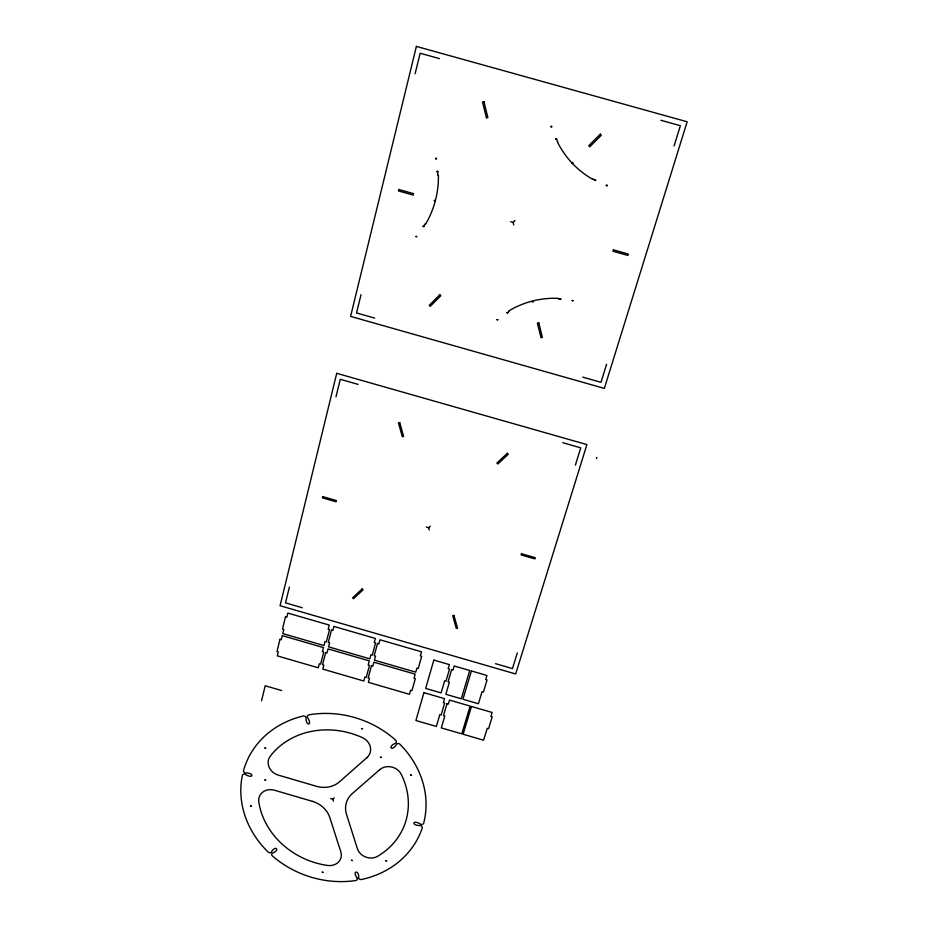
<?xml version="1.0" encoding="UTF-8"?>
<svg xmlns="http://www.w3.org/2000/svg" width="928" height="928" viewBox="0 0 928 928"><rect width="100%" height="100%" fill="white"/><g stroke="black" fill="none" stroke-linecap="round" stroke-linejoin="round"><path stroke-width="1.39" d="M261.534 700.779L265.211 685.769L281.683 690.56M289.385 587.064L285.511 602.875L302.354 607.759M335.982 396.848L340.286 379.285L358.127 384.378M361.015 294.663L356.538 312.956L374.668 318.095M415.141 73.706L420.152 53.232L439.454 58.615M517.29 652.976L512.465 668.578L495.494 663.671M575.383 465.16L580.742 447.83L562.751 442.702M606.587 364.24L601.008 382.313L582.714 377.116M674.111 145.94L680.363 125.709L660.887 120.28M596.437 458.641L596.843 457.365M425.326 223.602L423.597 226.455M513.752 224.947L513.126 222.407L514.97 220.562M426.335 527.058L428.62 527.719L430.29 526.164M330.681 798.59L332.804 799.217L334.3 797.894M507.314 312.701L509.008 311.669M558.517 299.094L560.524 299.199M510.655 221.711L513.126 222.407M595.266 180.31L592.296 178.675M557.821 142.112L556.29 138.968M332.804 799.217L333.419 801.154M357.35 878.306C351.352 870.673 359.461 869.432 358.66 878.027A2.181 1.879 17.9 0 0 361.386 879.512A93.914 82.662 20.3 0 0 422.194 828.147A2.216 1.949 15.5 0 0 420.639 825.595C410.733 825.839 412.542 818.786 420.999 824.4A2.216 1.96 15.5 0 0 423.702 823.09A93.809 82.569 20.3 0 0 399.945 744.256A2.262 2.018 17.7 0 0 396.732 744.059C392.382 751.97 386.686 746.994 395.711 743.096A2.262 2.03 18 0 0 395.618 740.15A93.809 82.58 20.3 0 0 308.92 714.838A2.25 2.018 23.4 0 0 307.365 717.298C313.142 725.394 305.741 726.856 306.008 717.576A2.25 2.018 23.7 0 0 303.178 716.022A93.914 82.662 20.3 0 0 243.588 770.333A2.216 1.937 25 0 0 245.224 772.908C255.339 772.862 253.042 779.659 244.922 774.126A2.216 1.937 24.9 0 0 242.336 775.448A93.914 82.662 20.3 0 0 268.192 852.09A2.169 1.879 22.2 0 0 271.254 852.31C275.071 844.584 280.998 850.036 272.252 853.226A2.169 1.879 21.9 0 0 272.426 855.976A93.914 82.662 20.3 0 0 355.807 880.521A2.169 1.879 18.1 0 0 357.338 878.259M428.62 527.719L429.246 529.934M437.61 171.692L437.726 175.172M592.134 178.953A94.958 89.912 -69.2 0 1 557.542 142.274M438.422 175.172A89.714 83.648 81.8 0 1 425.732 223.88M508.602 311.054A85.132 81.478 -3.8 0 1 558.552 298.352M410.547 775.077L411.522 775.193L410.547 775.042M415.837 236.501L416.939 236.605L415.837 236.466M423.04 226.42L424.154 226.478L423.04 226.42M434.269 200.483L435.394 200.541L434.269 200.483M435.65 158.665C437.204 160.521 436.531 156.577 435.65 158.665M437.042 171.668C438.503 173.548 438.039 169.627 437.053 171.622M496.944 319.696L498.046 319.766L496.944 319.661M506.769 312.666L507.871 312.736L506.769 312.632M532.162 301.67L533.275 301.728L532.162 301.623M550.872 126.672C552.404 128.574 551.87 124.526 550.872 126.672M555.71 138.933L556.87 139.038L555.733 138.852M559.967 299.164L561.08 299.268L559.978 299.083M571.892 163.061C573.4 164.94 572.912 160.938 571.892 163.061M572.182 300.637L573.307 300.707L572.182 300.602M250.49 806.014L251.43 806.223L250.49 806.014M594.686 180.287L595.834 180.392L594.697 180.206M264.921 748.061L265.872 748.27L264.932 748.003M606.286 185.53C607.852 187.352 607.225 183.477 606.286 185.484M322.271 872.227L323.199 872.413L322.271 872.169M351.515 860.326L352.466 860.511L351.526 860.268M361.572 728.608L362.546 728.793L361.584 728.573M264.932 779.961L265.872 780.158L264.944 779.903M380.48 757.236L381.454 757.41L380.48 757.202M385.677 860.674L386.616 860.859L385.677 860.674M336.725 373.311L280.07 605.729L515.666 673.96L586.902 444.593L336.725 373.311M416.394 46.4L350.598 316.39L604.348 388.403L687.161 121.777L416.394 46.4M279.978 639.311L276.985 651.479L278.296 651.85L277.298 655.887L318.246 667.789L319.29 663.764L320.601 664.146L323.733 652.013L322.41 651.63L323.466 647.57L282.286 635.622L281.288 639.694L279.978 639.311M285.499 616.818L282.483 629.126L283.794 629.509L282.796 633.592L323.988 645.54L325.032 641.468L326.354 641.851L329.533 629.578L328.199 629.196L329.254 625.078L287.842 613.083L286.833 617.201L285.499 616.818M322.735 496.631L322.434 497.86L336.11 501.793L336.423 500.563L322.735 496.631M398.843 189.509L398.483 190.936L413.25 195.089L413.61 193.662L398.843 189.509M325.67 652.581L322.526 664.703L323.849 665.086L322.805 669.111L363.822 681.024L364.901 677.011L366.224 677.394L369.506 665.295L368.184 664.912L369.274 660.864L328.036 648.904L326.992 652.964L325.67 652.581M331.47 630.135L328.303 642.408L329.626 642.791L328.57 646.862L369.831 658.834L370.933 654.774L372.256 655.156L375.573 642.918L374.239 642.536L375.353 638.429L333.871 626.412L332.804 630.518L331.47 630.135M371.444 665.863L368.161 677.95L369.472 678.333L368.381 682.347L409.468 694.295L410.605 690.281L411.928 690.664L415.35 678.6L414.027 678.217L415.176 674.18L373.868 662.198L372.766 666.246L371.444 665.863M377.522 643.487L374.193 655.725L375.527 656.108L374.413 660.168L415.756 672.162L416.904 668.102L418.226 668.496L421.695 656.282L420.372 655.899L421.532 651.816L379.97 639.775L378.856 643.87L377.522 643.487M423.922 692.659L415.906 720.511L436.357 726.462L439.837 714.595L441.16 714.978L444.674 703.03L443.352 702.647L444.524 698.645L423.922 692.659M433.828 660.086L425.674 688.425L441.102 692.903L444.64 680.827L445.962 681.21L449.523 669.053L448.189 668.67L449.384 664.599L433.828 660.086M451.623 669.656L448.062 681.825L449.384 682.208L445.846 694.283L461.286 698.761L469.707 670.492L454.152 665.979L452.957 670.051L451.623 669.656M447.006 703.702L443.48 715.65L444.802 716.033L441.299 727.9L461.773 733.862L470.136 706.08L449.5 700.083L448.328 704.085L447.006 703.702M471.389 670.967L462.944 699.248L478.396 703.737L482.05 691.673L483.372 692.068L487.061 679.934L485.727 679.551L486.956 675.48L471.389 670.967M471.47 706.463L463.095 734.245L483.581 740.208L487.223 728.364L488.534 728.747L492.2 716.834L490.877 716.451L492.107 712.46L471.47 706.463M521.478 553.738L521.118 554.956L534.899 558.911L535.27 557.705L521.478 553.738M613.408 249.841L612.979 251.244L627.862 255.432L628.291 254.028L613.408 249.841M439.791 294.768L429.246 305.324L430.232 306.333L440.777 295.777L439.791 294.768M600.312 134.154L588.723 145.742L589.732 146.821L601.321 135.233L600.312 134.154M362.164 588.897L352.582 597.841L353.51 598.734L363.092 589.802L362.164 588.897M507.338 453.293L496.886 463.06L497.837 464.012L508.289 454.256L507.338 453.293M366.896 757.666L339.52 781.782A24.534 21.75 21.5 0 1 316.425 786.283L278.33 775.124A13.34 11.774 23.6 0 1 270.292 756.181A76.189 67.06 20.3 0 1 362.57 737.725A13.479 12.041 20 0 1 366.896 757.666M379.656 769.718L352.211 793.695A24.372 21.46 18.3 0 0 346.504 814.366L357.408 848.714A13.178 11.496 17.8 0 0 377.661 856.266A76.189 67.06 20.3 0 0 401.244 774.346A13.421 11.925 17.7 0 0 379.656 769.718M483.929 101.674L482.502 102.068L486.458 117.972L487.873 117.578L483.929 101.674M538.762 322.77L537.382 323.106L541.012 337.699L542.381 337.363L538.762 322.77M399.736 422.576L398.425 422.89L402.323 436.717L403.622 436.404L399.736 422.576M453.966 615.415L452.713 615.682L456.309 628.453L457.562 628.186L453.966 615.415M312.423 801.351L274.479 790.227A13.201 11.542 23.1 0 0 258.796 801.954A76.189 67.06 20.3 0 0 327.491 865.453A13.096 11.356 19.6 0 0 340.808 851.776L329.811 817.545A24.151 21.089 21.1 0 0 312.423 801.351"/></g></svg>
